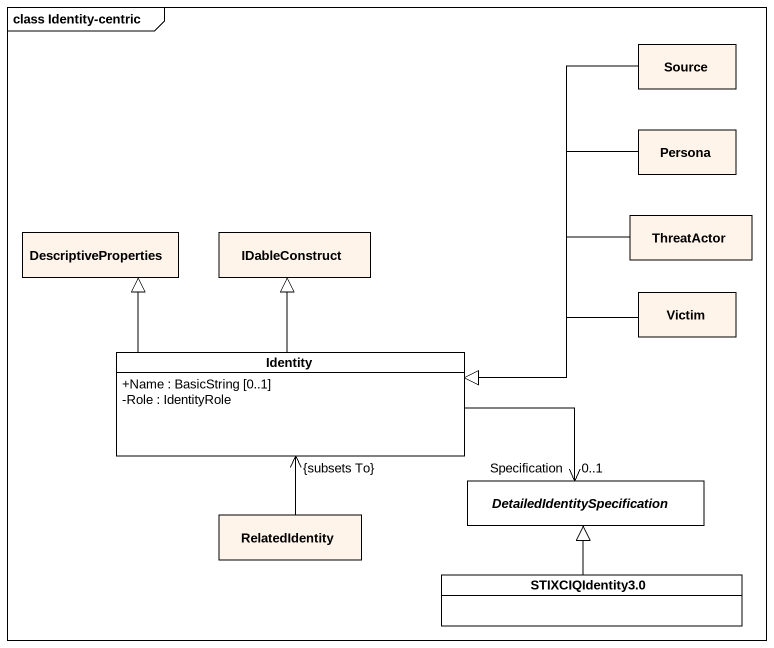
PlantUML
@startuml
mainframe class Identity-centric
hide circle
hide empty members
skinparam classAttributeIconSize 0
class Source #FFF4EA
class Persona #FFF4EA
class DescriptiveProperties #FFF4EA
class IDableConstruct #FFF4EA
class ThreatActor #FFF4EA
class Victim #FFF4EA
class Identity {
  +Name : BasicString [0..1]
  -Role : IdentityRole
}
class RelatedIdentity #FFF4EA
abstract class "DetailedIdentitySpecification" as DetailedIdentitySpecificatio
class "STIXCIQIdentity3.0" as STIXCIQIdentity3_0
Source --|> Identity
Persona --|> Identity
ThreatActor -left-|> Identity
Victim -left-|> Identity
Identity -up-|> DescriptiveProperties
Identity -up-|> IDableConstruct
RelatedIdentity -up-> "{subsets To}" Identity
DetailedIdentitySpecificatio "Specification\n0..1" <-left- Identity
STIXCIQIdentity3_0 -up-|> DetailedIdentitySpecificatio
@enduml
